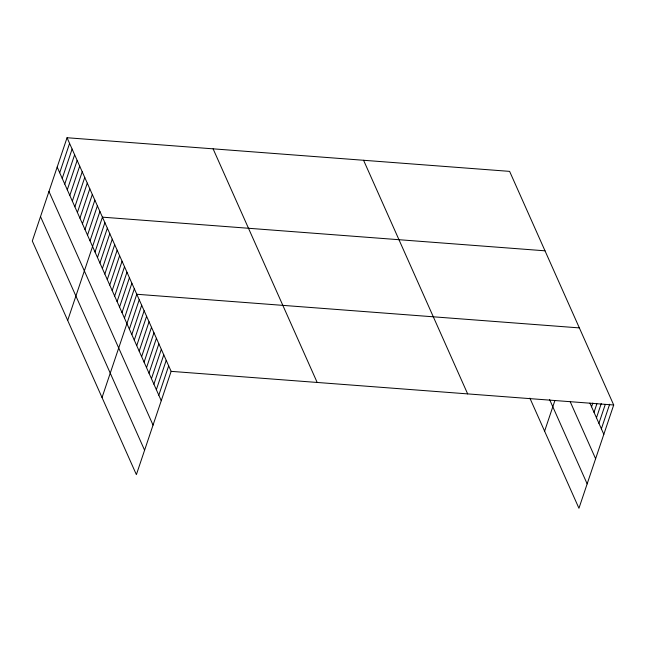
<?xml version="1.0" encoding="UTF-8"?>
<svg xmlns="http://www.w3.org/2000/svg" width="646" height="646" viewBox="0 0 646 646"><rect width="100%" height="100%" fill="white"/><g stroke="black" fill="none" stroke-linecap="round" stroke-linejoin="round"><path stroke-width="0.97" d="M67.055 137.735L32.3 241.006L136.379 474.624L171.133 371.353L67.055 137.735L509.621 171.376L613.7 404.994L578.945 508.265L529.882 398.13M59.707 172.748L69.582 143.404M62.234 178.425L72.11 149.081M64.761 184.094L74.637 154.757M67.289 189.771L77.165 160.426M69.816 195.447L79.692 166.103M72.344 201.116L82.22 171.771M74.871 206.793L84.747 177.448M77.399 212.461L87.275 183.125M79.926 218.138L89.802 188.793M82.454 223.815L92.33 194.47M84.981 229.483L94.857 200.147M87.509 235.16L97.384 205.816M90.036 240.829L99.912 211.492M67.685 320.432L102.439 217.161L545.006 250.81M95.019 252.013L104.894 222.668M97.473 257.52L107.349 228.175M99.928 263.027L109.804 233.682M102.383 268.534L112.259 239.19M104.83 274.041L114.705 244.697M107.284 279.548L117.16 250.204M109.739 285.056L119.615 255.711M112.194 290.563L122.07 261.218M114.649 296.07L124.525 266.725M117.096 301.577L126.971 272.232M119.55 307.084L129.426 277.74M122.005 312.583L131.881 283.247M124.46 318.09L134.336 288.754M102.036 397.532L136.791 294.261L579.357 327.902M129.37 329.105L139.237 299.768M131.816 334.612L141.692 305.275M134.271 340.119L144.147 310.774M136.726 345.626L146.602 316.282M139.181 351.133L149.056 321.789M141.636 356.64L151.503 327.296M144.082 362.148L153.958 332.803M146.537 367.655L156.413 338.31M148.992 373.162L158.868 343.817M151.447 378.669L161.322 349.325M153.901 384.176L163.777 354.832M156.348 389.683L166.224 360.339M158.803 395.19L168.679 365.846M544.602 431.173L554.922 400.488M591.558 406.802L592.834 403.015M594.013 412.31L596.88 403.79M596.468 417.817L601.24 403.621M598.915 423.324L605.286 404.396M601.369 428.831L609.654 404.218M171.133 371.353L613.7 404.994M589.927 403.128L603.824 434.338M570.265 401.828L595.612 458.733M549.536 399.43L587.157 483.87M363.577 160.273L467.656 393.89M213.099 148.838L317.178 382.456M57.179 167.072L161.258 400.698M48.967 191.474L153.045 425.092M40.512 216.612L144.591 450.23"/></g></svg>
